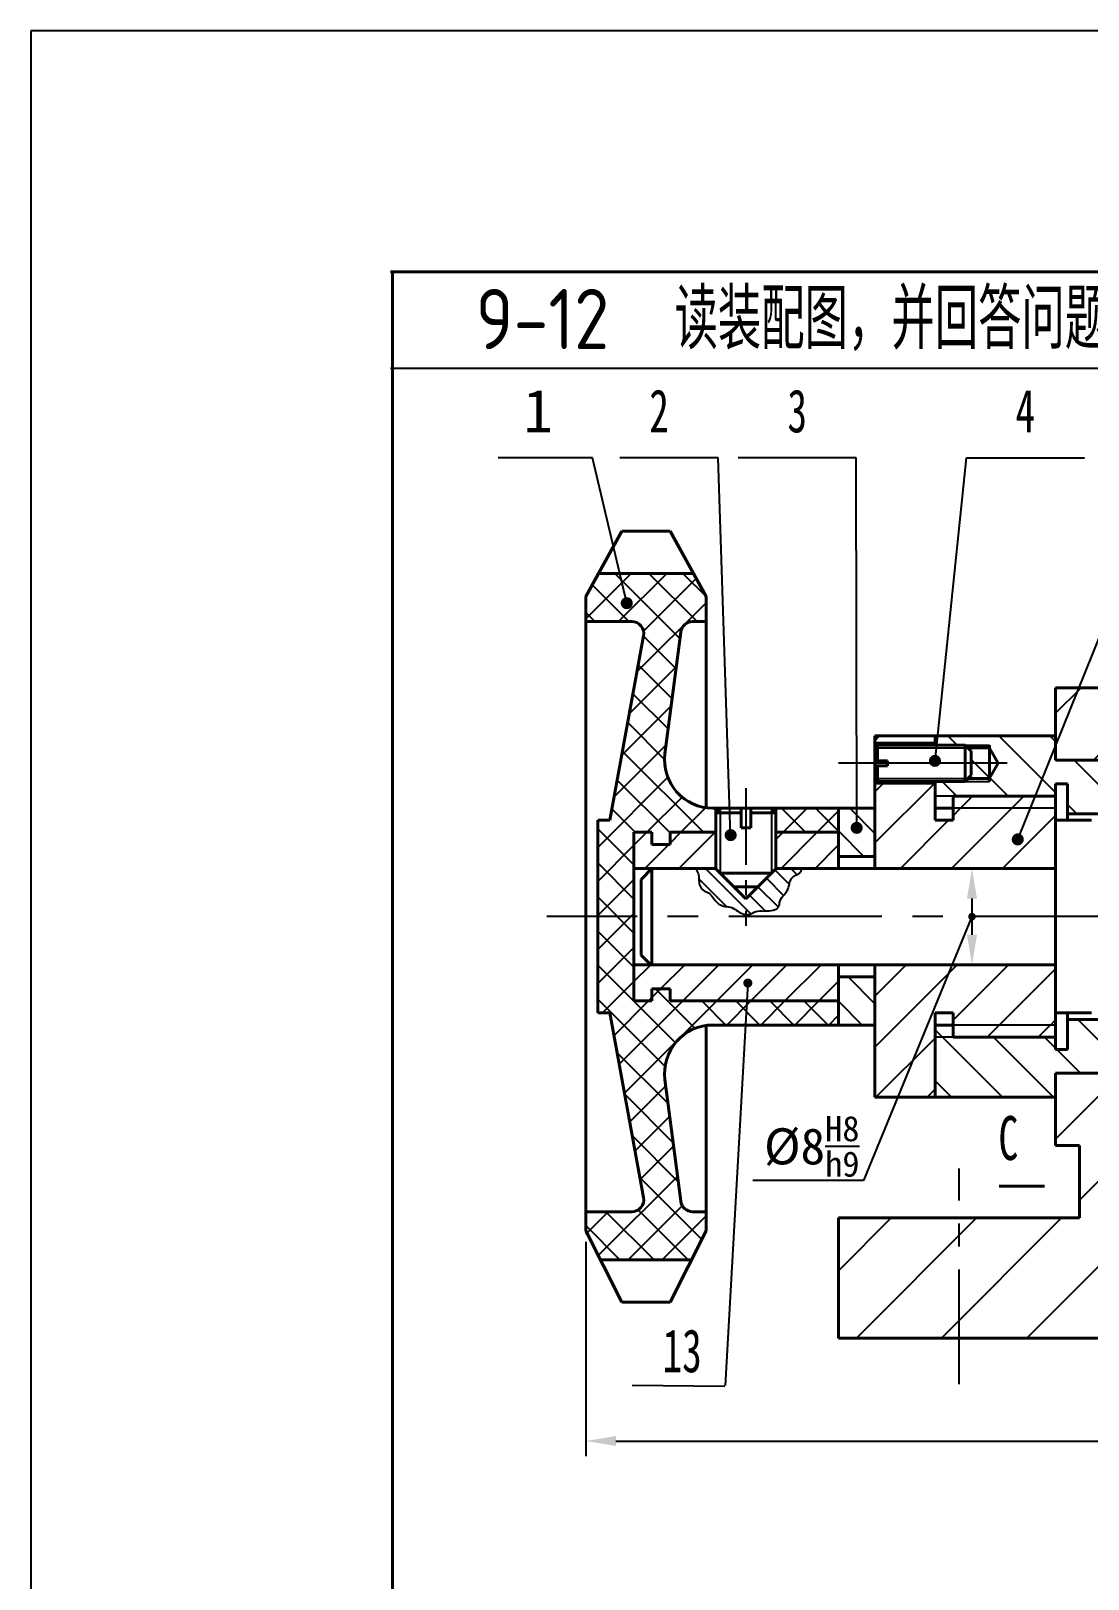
# Model space of a CAD drawing. Header units: millimetres. Extents: x 645 to 2308, y 762 to 2069.
# Drawn here: x 1049.2 to 1137, y 911.8 to 1040.3 of the extents above; entities that cross this region are included whole.
import ezdxf

# ---------------------------------------------------------------- set-up
doc = ezdxf.new("R2010")
doc.units = ezdxf.units.MM
doc.linetypes.add('CENTER', pattern=[50.8, 31.75, -6.35, 6.35, -6.35])
doc.linetypes.add('EB_DASHDOT', pattern=[39, 30, -3, 3, -3])
for name, color, linetype in [('3中心线层', 7, 'CENTER'), ('EbLayer1', 7, 'Continuous'), ('EbLayer2', 1, 'EB_DASHDOT'), ('EbLayer4', 7, 'Continuous'), ('EbLayer5', 3, 'Continuous'), ('EbLayer6', 4, 'Continuous'), ('尺寸标注', 250, 'Continuous'), ('文字', 7, 'Continuous'), ('细实线', 7, 'Continuous')]:
    doc.layers.add(name, color=color, linetype=linetype)
doc.layers.add('cu', color=250, linetype='Continuous', lineweight=40)
doc.layers.add('粗实线', color=7, linetype='Continuous', lineweight=40)
doc.styles.add('EB_TXT_STYLE0', font='', dxfattribs={"width": 0.667, "height": 3.5})
doc.styles.add('汉字', font='gbenor.shx', dxfattribs={"bigfont": 'gbcbig.shx'})
doc.styles.get('EB_TXT_STYLE0').set_extended_font_data('FangSong_GB2312')
doc.dimstyles.new('111', dxfattribs={"dimtxt": 3, "dimasz": 2.5, "dimexe": 1.25, "dimexo": 0.625, "dimgap": 1, "dimtad": 1, "dimdsep": 46, "dimtxsty": '汉字', "dimcen": 2.5, "dimadec": 0, "dimazin": 0, "dimtfac": 1, "dimtmove": 0, "dimatfit": 3, "dimfxl": 0, "dimarcsym": 0})

# ---------------------------------------------------------------- blocks, each defined once
blk = doc.blocks.new('EB_BLOCK43', base_point=(-54.3, 19.51))
at = {"layer": 'EbLayer6', "color": 0}
for p, q in [((-115.58, 66.55), (-113.46, 68.67)), ((-112.39, 62.67), (-106.39, 68.67)), ((-105.32, 62.67), (-99.32, 68.67)), ((-98.25, 62.67), (-92.25, 68.67)), ((-91.18, 62.67), (-85.58, 68.26)), ((-79.58, 67.19), (-78.11, 68.67)), ((-77.04, 62.67), (-71.04, 68.67)), ((-69.96, 62.67), (-63.96, 68.67)), ((-62.89, 62.67), (-56.89, 68.67)), ((-55.82, 62.67), (-49.82, 68.67)), ((-115.58, 31.19), (-110.11, 36.67)), ((-113.58, 26.12), (-103.04, 36.67)), ((-101.96, 30.67), (-95.96, 36.67)), ((-94.89, 30.67), (-88.89, 36.67)), ((-87.82, 30.67), (-81.82, 36.67)), ((-80.75, 30.67), (-74.75, 36.67)), ((-73.68, 30.67), (-67.68, 36.67)), ((-66.61, 30.67), (-60.61, 36.67)), ((-59.54, 30.67), (-53.54, 36.67)), ((-58.58, 24.55), (-49.58, 33.55)), ((-117.96, 14.67), (-106.58, 26.05)), ((-133.58, 20.26), (-129.18, 24.67)), ((-132.11, 14.67), (-122.11, 24.67)), ((-125.04, 14.67), (-115.04, 24.67)), ((-58.58, 17.48), (-51.4, 24.67)), ((-54.32, 14.67), (-44.32, 24.67)), ((-47.25, 14.67), (-37.25, 24.67)), ((-40.18, 14.67), (-31.58, 23.27)), ((-110.89, 14.67), (-106.58, 18.98)), ((-33.11, 14.67), (-31.58, 16.2))]:
    blk.add_line(p, q, dxfattribs=at)
blk = doc.blocks.new('EB_BLOCK38', base_point=(-131.71, 57.06))
at = {"layer": 'EbLayer6', "color": 0}
for p, q in [((-132.67, 58.67), (-130.58, 56.58)), ((-133.58, 56.76), (-131.5, 54.67)), ((-132.81, 44.67), (-130.58, 42.44)), ((-133.58, 42.61), (-131.64, 40.67))]:
    blk.add_line(p, q, dxfattribs=at)
blk = doc.blocks.new('EB_BLOCK37', base_point=(-117.89, 40.14))
at = {"layer": 'EbLayer6', "color": 0}
for p, q in [((-121.25, 39.67), (-120.25, 40.67)), ((-117.01, 39.67), (-116.01, 40.67))]:
    blk.add_line(p, q, dxfattribs=at)
blk = doc.blocks.new('EB_BLOCK29', base_point=(-96.13, 87.77))
at = {"layer": 'EbLayer1'}
blk.add_hatch(color=0, dxfattribs=at).paths.add_polyline_path([(-118.22, 56.07), (-118.23, 56.15), (-118.24, 56.23), (-118.27, 56.3), (-118.31, 56.37), (-118.37, 56.43), (-118.43, 56.48), (-118.49, 56.52), (-118.56, 56.55), (-118.64, 56.57), (-118.72, 56.57), (-118.8, 56.57), (-118.87, 56.55), (-118.95, 56.52), (-119.01, 56.48), (-119.07, 56.43), (-119.12, 56.37), (-119.16, 56.3), (-119.19, 56.23), (-119.21, 56.15), (-119.22, 56.07), (-119.21, 55.99), (-119.19, 55.92), (-119.16, 55.85), (-119.12, 55.78), (-119.07, 55.72), (-119.01, 55.67), (-118.95, 55.63), (-118.87, 55.6), (-118.8, 55.58), (-118.72, 55.57), (-118.64, 55.58), (-118.56, 55.6), (-118.49, 55.63), (-118.43, 55.67), (-118.37, 55.72), (-118.31, 55.78), (-118.27, 55.85), (-118.24, 55.92), (-118.23, 55.99)])
at = {"layer": 'EbLayer1', "color": 0}
for p, q in [((-118.72, 56.07), (-105.93, 87.77)), ((-105.93, 87.77), (-96.13, 87.77))]:
    blk.add_line(p, q, dxfattribs=at)
at = {"layer": 'EbLayer1', "color": 0, "insert": (-101.85, 93.45), "char_height": 3.5766, "attachment_point": 1, "style": 'EB_TXT_STYLE0'}
blk.add_mtext('\\f仿宋_GB2312;5', dxfattribs=at)
blk = doc.blocks.new('EB_BLOCK28', base_point=(-118.72, 56.07))
at = {"layer": 'EbLayer1', "color": 0}
blk.add_blockref('EB_BLOCK29', (-96.13, 87.77), dxfattribs=at)
blk = doc.blocks.new('EB_BLOCK25', base_point=(-113.18, 87.77))
at = {"layer": 'EbLayer1'}
blk.add_hatch(color=0, dxfattribs=at).paths.add_polyline_path([(-125.08, 62.6), (-125.09, 62.68), (-125.11, 62.75), (-125.14, 62.83), (-125.18, 62.89), (-125.23, 62.95), (-125.29, 63), (-125.36, 63.05), (-125.43, 63.08), (-125.51, 63.09), (-125.58, 63.1), (-125.66, 63.09), (-125.74, 63.08), (-125.81, 63.05), (-125.88, 63), (-125.94, 62.95), (-125.99, 62.89), (-126.03, 62.83), (-126.06, 62.75), (-126.08, 62.68), (-126.08, 62.6), (-126.08, 62.52), (-126.06, 62.45), (-126.03, 62.37), (-125.99, 62.31), (-125.94, 62.25), (-125.88, 62.2), (-125.81, 62.15), (-125.74, 62.12), (-125.66, 62.11), (-125.58, 62.1), (-125.51, 62.11), (-125.43, 62.12), (-125.36, 62.15), (-125.29, 62.2), (-125.23, 62.25), (-125.18, 62.31), (-125.14, 62.37), (-125.11, 62.45), (-125.09, 62.52)])
at = {"layer": 'EbLayer1', "color": 0}
for p, q in [((-125.58, 62.6), (-122.98, 87.77)), ((-122.98, 87.77), (-113.18, 87.77))]:
    blk.add_line(p, q, dxfattribs=at)
at = {"layer": 'EbLayer1', "color": 0, "insert": (-118.9, 93.45), "char_height": 3.5766, "attachment_point": 1, "style": 'EB_TXT_STYLE0'}
blk.add_mtext('\\f仿宋_GB2312;4', dxfattribs=at)
blk = doc.blocks.new('EB_BLOCK24', base_point=(-125.58, 62.6))
at = {"layer": 'EbLayer1', "color": 0}
blk.add_blockref('EB_BLOCK25', (-113.18, 87.77), dxfattribs=at)
blk = doc.blocks.new('EB_BLOCK23', base_point=(-141.92, 87.77))
at = {"layer": 'EbLayer1'}
blk.add_hatch(color=0, dxfattribs=at).paths.add_polyline_path([(-131.58, 57.04), (-131.59, 57.12), (-131.61, 57.19), (-131.64, 57.27), (-131.68, 57.33), (-131.73, 57.39), (-131.79, 57.44), (-131.86, 57.48), (-131.93, 57.51), (-132.01, 57.53), (-132.08, 57.54), (-132.16, 57.53), (-132.24, 57.51), (-132.31, 57.48), (-132.38, 57.44), (-132.44, 57.39), (-132.49, 57.33), (-132.53, 57.27), (-132.56, 57.19), (-132.58, 57.12), (-132.58, 57.04), (-132.58, 56.96), (-132.56, 56.88), (-132.53, 56.81), (-132.49, 56.75), (-132.44, 56.69), (-132.38, 56.63), (-132.31, 56.59), (-132.24, 56.56), (-132.16, 56.55), (-132.08, 56.54), (-132.01, 56.55), (-131.93, 56.56), (-131.86, 56.59), (-131.79, 56.63), (-131.73, 56.69), (-131.68, 56.75), (-131.64, 56.81), (-131.61, 56.88), (-131.59, 56.96)])
at = {"layer": 'EbLayer1', "color": 0}
for p, q in [((-132.12, 87.77), (-141.92, 87.77)), ((-132.08, 57.04), (-132.12, 87.77))]:
    blk.add_line(p, q, dxfattribs=at)
at = {"layer": 'EbLayer1', "color": 0, "insert": (-137.83, 93.45), "char_height": 3.5766, "attachment_point": 1, "style": 'EB_TXT_STYLE0'}
blk.add_mtext('\\f仿宋_GB2312;3', dxfattribs=at)
blk = doc.blocks.new('EB_BLOCK22', base_point=(-132.08, 57.04))
at = {"layer": 'EbLayer1', "color": 0}
blk.add_blockref('EB_BLOCK23', (-141.92, 87.77), dxfattribs=at)
blk = doc.blocks.new('*D273')
at = {"layer": 'Defpoints', "color": 0, "transparency": 16777216}
for p in [(1280.3, 958.25), (1095.3, 940.42), (1280.3, 923.24)]:
    blk.add_point(p, dxfattribs=at)
at = {"layer": '尺寸标注', "color": 0, "lineweight": -2, "transparency": 16777216}
for p, q in [((1280.3, 957.63), (1280.3, 921.99)), ((1095.3, 939.79), (1095.3, 921.99)), ((1097.8, 923.24), (1277.8, 923.24))]:
    blk.add_line(p, q, dxfattribs=at)
at = {"layer": '尺寸标注', "color": 0, "transparency": 16777216}
for points in [[(1097.8, 923.66), (1097.8, 922.83), (1095.3, 923.24)], [(1277.8, 923.66), (1277.8, 922.83), (1280.3, 923.24)]]:
    blk.add_solid(points, dxfattribs=at)
at = {"layer": '尺寸标注', "color": 0, "transparency": 16777216, "insert": (1186.17, 925.93), "char_height": 3, "attachment_point": 5, "style": '汉字'}
blk.add_mtext('190~210', dxfattribs=at)
blk = doc.blocks.new('_DotSmall')
at = {"color": 0, "linetype": 'ByBlock', "const_width": 0.5}
blk.add_lwpolyline([(-0.0625, 0, 1), (0.0625, 0, 1)], format="xyb", close=True, dxfattribs=at)

msp = doc.modelspace()

# ---------------------------------------------------------------- hatches: boundary and pattern name
at = {"layer": 'EbLayer1'}
for points in [[(1099.2061, 992.8061), (1099.2, 992.8844), (1099.1817, 992.9606), (1099.1516, 993.0331), (1099.1106, 993.1), (1099.0597, 993.1597), (1099, 993.2106), (1098.9331, 993.2516), (1098.8606, 993.2817), (1098.7843, 993.3), (1098.7061, 993.3061), (1098.6279, 993.3), (1098.5516, 993.2817), (1098.4791, 993.2516), (1098.4122, 993.2106), (1098.3526, 993.1597), (1098.3016, 993.1), (1098.2606, 993.0331), (1098.2306, 992.9606), (1098.2123, 992.8844), (1098.2061, 992.8061), (1098.2123, 992.7279), (1098.2306, 992.6516), (1098.2606, 992.5791), (1098.3016, 992.5122), (1098.3526, 992.4526), (1098.4122, 992.4016), (1098.4791, 992.3606), (1098.5516, 992.3306), (1098.6279, 992.3123), (1098.7061, 992.3061), (1098.7843, 992.3123), (1098.8606, 992.3306), (1098.9331, 992.3606), (1099, 992.4016), (1099.0597, 992.4526), (1099.1106, 992.5122), (1099.1516, 992.5791), (1099.1817, 992.6516), (1099.2, 992.7279)], [(1107.8314, 973.5476), (1107.8252, 973.6258), (1107.8069, 973.7021), (1107.7769, 973.7746), (1107.7359, 973.8415), (1107.6849, 973.9011), (1107.6253, 973.9521), (1107.5584, 973.9931), (1107.4859, 974.0231), (1107.4096, 974.0414), (1107.3314, 974.0476), (1107.2532, 974.0414), (1107.1769, 974.0231), (1107.1044, 973.9931), (1107.0375, 973.9521), (1106.9778, 973.9011), (1106.9269, 973.8415), (1106.8859, 973.7746), (1106.8559, 973.7021), (1106.8375, 973.6258), (1106.8314, 973.5476), (1106.8375, 973.4694), (1106.8559, 973.3931), (1106.8859, 973.3206), (1106.9269, 973.2537), (1106.9778, 973.194), (1107.0375, 973.1431), (1107.1044, 973.1021), (1107.1769, 973.0721), (1107.2532, 973.0537), (1107.3314, 973.0476), (1107.4096, 973.0537), (1107.4859, 973.0721), (1107.5584, 973.1021), (1107.6253, 973.1431), (1107.6849, 973.194), (1107.7359, 973.2537), (1107.7769, 973.3206), (1107.8069, 973.3931), (1107.8252, 973.4694)]]:
    msp.add_hatch(color=0, dxfattribs=at).paths.add_polyline_path(points)
at = {"layer": 'EbLayer4'}
msp.add_hatch(color=0, dxfattribs=at).paths.add_polyline_path([(1109.1318, 961.2666), (1109.1272, 961.3252), (1109.1135, 961.3824), (1109.091, 961.4368), (1109.0602, 961.487), (1109.022, 961.5317), (1108.9773, 961.5699), (1108.9271, 961.6007), (1108.8727, 961.6232), (1108.8155, 961.6369), (1108.7568, 961.6416), (1108.6982, 961.6369), (1108.641, 961.6232), (1108.5866, 961.6007), (1108.5364, 961.5699), (1108.4917, 961.5317), (1108.4535, 961.487), (1108.4227, 961.4368), (1108.4002, 961.3824), (1108.3865, 961.3252), (1108.3818, 961.2666), (1108.3865, 961.2079), (1108.4002, 961.1507), (1108.4227, 961.0963), (1108.4535, 961.0461), (1108.4917, 961.0014), (1108.5364, 960.9632), (1108.5866, 960.9324), (1108.641, 960.9099), (1108.6982, 960.8962), (1108.7568, 960.8916), (1108.8155, 960.8962), (1108.8727, 960.9099), (1108.9271, 960.9324), (1108.9773, 960.9632), (1109.022, 961.0014), (1109.0602, 961.0461), (1109.091, 961.0963), (1109.1135, 961.1507), (1109.1272, 961.2079)])

# ---------------------------------------------------------------- linework, layer by layer
at = {"layer": '3中心线层', "color": 7, "ltscale": 0.2}
msp.add_line((1108.5939, 977.4347), (1108.5939, 966.0146), dxfattribs=at)
at = {"layer": '3中心线层', "ltscale": 0.4}
msp.add_line((1140.1978, 966.7821), (1092.0676, 966.7821), dxfattribs=at)
at = {"layer": '3中心线层', "color": 7, "ltscale": 0.3}
msp.add_line((1126.2969, 927.9701), (1126.2969, 945.8665), dxfattribs=at)
at = {"layer": 'cu', "color": 7}
for p, q in [((1095.2969, 993.3547), (1098.2969, 998.7821)), ((1098.2969, 998.7821), (1102.2969, 998.7821)), ((1102.2969, 998.7821), (1105.2969, 993.3547)), ((1096.3623, 995.2821), (1104.2315, 995.2821)), ((1095.2969, 993.3547), (1095.2969, 966.7821)), ((1105.2969, 993.3547), (1105.2969, 975.82)), ((1095.2969, 991.2821), (1099.1151, 991.2821)), ((1104.1762, 991.2821), (1105.2969, 991.2821)), ((1097.3133, 974.7821), (1100.099, 990.1032)), ((1101.8791, 980.294), (1103.1844, 990.41)), ((1134.2969, 979.7821), (1134.2969, 985.7821)), ((1200.2969, 985.7821), (1134.2969, 985.7821)), ((1119.2969, 981.7821), (1119.2969, 970.7821)), ((1134.2969, 981.7821), (1119.2969, 981.7821)), ((1119.2969, 981.1786), (1124.2969, 981.1786)), ((1119.2969, 980.7884), (1119.5219, 981.0134)), ((1119.5219, 981.0134), (1119.5219, 979.7134)), ((1126.7969, 981.0134), (1119.5219, 981.0134)), ((1124.2969, 981.7821), (1124.2969, 981.0134)), ((1126.7969, 978.0134), (1126.7969, 981.0134)), ((1126.7969, 981.0134), (1127.2969, 980.5134)), ((1127.0219, 980.7884), (1128.8259, 980.7884)), ((1128.8259, 981.0134), (1128.8259, 979.5134)), ((1128.8259, 980.7634), (1129.5475, 979.5134)), ((1119.2969, 979.7134), (1120.3469, 979.7134)), ((1120.3469, 979.7134), (1120.3469, 979.3134)), ((1127.2969, 978.5134), (1127.2969, 980.5134)), ((1128.8259, 978.2634), (1129.5475, 979.5134)), ((1128.8259, 978.0134), (1128.8259, 979.5134)), ((1165.2969, 979.7821), (1134.2969, 979.7821)), ((1120.3469, 979.3134), (1119.2969, 979.3134)), ((1119.2969, 978.2384), (1119.5219, 978.0134)), ((1119.5219, 979.3134), (1119.5219, 978.0134)), ((1126.7969, 978.0134), (1127.2969, 978.5134)), ((1127.0219, 978.2384), (1128.8259, 978.2384)), ((1119.2969, 977.8481), (1124.2969, 977.8481)), ((1119.5219, 978.0134), (1126.7969, 978.0134)), ((1124.2969, 978.0134), (1124.2969, 974.7821)), ((1134.2969, 966.7821), (1134.2969, 977.8131)), ((1134.2969, 977.8131), (1135.2969, 977.8131)), ((1135.2969, 977.8131), (1135.2969, 974.7821)), ((1105.8462, 975.7821), (1119.2969, 975.7821)), ((1106.0939, 975.7821), (1106.0939, 970.7628)), ((1106.4689, 975.7821), (1106.0939, 975.4071)), ((1108.1939, 974.1521), (1108.1939, 975.7821)), ((1108.9939, 975.7821), (1108.9939, 974.1521)), ((1110.7189, 975.7821), (1111.0939, 975.4071)), ((1111.0939, 970.7628), (1111.0939, 975.7821)), ((1116.2969, 975.7821), (1116.2969, 970.7821)), ((1125.7969, 975.7821), (1124.2969, 975.7821)), ((1125.7969, 976.7821), (1125.7969, 974.7821)), ((1134.2969, 976.7821), (1125.7969, 976.7821)), ((1096.2969, 974.7821), (1097.3133, 974.7821)), ((1096.2969, 974.7821), (1096.2969, 966.7821)), ((1106.0939, 975.4071), (1108.1939, 975.4071)), ((1111.0939, 975.4071), (1108.9939, 975.4071)), ((1125.7969, 974.7821), (1124.2969, 974.7821)), ((1134.2969, 974.7821), (1137.2969, 974.7821)), ((1135.2969, 975.3131), (1249.2969, 975.3131)), ((1099.2969, 973.7821), (1100.7969, 973.7821)), ((1099.2969, 973.7821), (1099.2969, 966.7821)), ((1100.7969, 973.7821), (1100.7969, 972.7821)), ((1102.2969, 973.7821), (1106.0939, 973.7821)), ((1102.2969, 973.7821), (1102.2969, 972.7821)), ((1108.9939, 974.1521), (1108.1939, 974.1521)), ((1111.0939, 973.7821), (1116.2969, 973.7821)), ((1100.7969, 972.7821), (1102.2969, 972.7821)), ((1119.2969, 971.7821), (1116.2969, 971.7821)), ((1106.0939, 970.7821), (1099.2969, 970.7821)), ((1100.7969, 970.7821), (1099.8884, 969.8735)), ((1100.7969, 970.7821), (1100.7969, 966.7821)), ((1106.0746, 970.7821), (1108.5939, 968.2628)), ((1111.1131, 970.7821), (1108.5939, 968.2628)), ((1134.2969, 970.7821), (1111.0939, 970.7821)), ((1099.8884, 969.8735), (1099.8884, 963.5844)), ((1110.7189, 970.3878), (1106.4689, 970.3878)), ((1107.592, 969.2647), (1109.5958, 969.2647)), ((1095.2969, 940.6869), (1095.2969, 966.7821)), ((1096.2969, 958.7821), (1096.2969, 966.7821)), ((1099.2969, 959.7821), (1099.2969, 966.7821)), ((1100.7969, 962.7821), (1100.7969, 966.7821)), ((1134.2969, 966.7821), (1134.2969, 955.751)), ((1134.2969, 962.7821), (1099.2969, 962.7821)), ((1100.6907, 962.7821), (1099.8884, 963.5844)), ((1116.2969, 957.7821), (1116.2969, 962.7821)), ((1119.2969, 951.7821), (1119.2969, 962.7821)), ((1119.2969, 961.7821), (1116.2969, 961.7821)), ((1100.7969, 959.7821), (1100.7969, 960.7821)), ((1100.7969, 960.7821), (1102.2969, 960.7821)), ((1102.2969, 959.7821), (1102.2969, 960.7821)), ((1099.2969, 959.7821), (1100.7969, 959.7821)), ((1102.2969, 959.7821), (1116.2969, 959.7821)), ((1096.2969, 958.7821), (1097.3133, 958.7821)), ((1097.3133, 958.7821), (1100.099, 943.461)), ((1105.2969, 940.6869), (1105.2969, 957.7442)), ((1105.8462, 957.7821), (1119.2969, 957.7821)), ((1125.7969, 958.7821), (1124.2969, 958.7821)), ((1124.2969, 951.7821), (1124.2969, 958.7821)), ((1125.7969, 957.7821), (1124.2969, 957.7821)), ((1125.7969, 956.7821), (1125.7969, 958.7821)), ((1134.2969, 958.7821), (1137.2969, 958.7821)), ((1135.2969, 955.751), (1135.2969, 958.7821)), ((1135.2969, 958.251), (1201.2969, 958.251)), ((1134.2969, 956.7821), (1125.7969, 956.7821)), ((1134.2969, 955.751), (1135.2969, 955.751)), ((1200.2969, 953.7821), (1134.2969, 953.7821)), ((1134.2969, 947.7821), (1134.2969, 953.7821)), ((1101.8791, 953.2702), (1103.1844, 943.1541)), ((1134.2969, 951.7821), (1119.2969, 951.7821)), ((1136.2969, 947.7821), (1134.2969, 947.7821)), ((1136.2969, 941.7821), (1136.2969, 947.7821)), ((1129.6319, 944.4146), (1133.3843, 944.4146)), ((1095.2969, 942.2821), (1099.1151, 942.2821)), ((1104.1762, 942.2821), (1105.2969, 942.2821)), ((1116.2969, 931.7821), (1116.2969, 941.7821)), ((1136.2969, 941.7821), (1116.2969, 941.7821)), ((1095.2969, 940.6869), (1098.2969, 934.7821)), ((1105.2969, 940.6869), (1102.2969, 934.7821)), ((1096.5187, 938.2821), (1104.0751, 938.2821)), ((1098.2969, 934.7821), (1102.2969, 934.7821)), ((1116.2969, 931.7821), (1143.2969, 931.7821))]:
    msp.add_line(p, q, dxfattribs=at)
for centre, radius, start, end in [((1099.1151, 990.2821), 1, 349.695154, 90), ((1104.1762, 990.2821), 1, 90, 172.647621), ((1105.8462, 979.7821), 4, 172.647621, 270), ((1105.8462, 953.7821), 4, 90, 187.352379), ((1099.1151, 943.2821), 1, 270, 10.304846), ((1104.1762, 943.2821), 1, 187.352379, 270)]:
    msp.add_arc(centre, radius, start, end, dxfattribs=at)
at = {"layer": 'EbLayer1', "color": 0}
for p, q in [((1095.8531, 1004.8796), (1088.0396, 1004.8796)), ((1098.7061, 992.8061), (1095.8531, 1004.8796)), ((1106.2962, 1004.8796), (1098.1354, 1004.8796)), ((1107.3314, 973.5476), (1106.2962, 1004.8796))]:
    msp.add_line(p, q, dxfattribs=at)
at = {"layer": 'EbLayer1', "color": 7}
for p, q in [((1119.2969, 980.7884), (1119.2969, 979.7134)), ((1119.2969, 979.3134), (1119.2969, 978.2384)), ((1106.4689, 975.7821), (1108.1939, 975.7821)), ((1108.9939, 975.7821), (1110.7189, 975.7821)), ((1100.7969, 973.7821), (1100.7969, 972.7821)), ((1100.7969, 959.7821), (1100.7969, 960.7821))]:
    msp.add_line(p, q, dxfattribs=at)
at = {"layer": 'EbLayer2', "color": 7}
msp.add_line((1130.2969, 979.5134), (1116.2969, 979.5134), dxfattribs=at)
at = {"layer": 'EbLayer4', "color": 7}
for p, q in [((1119.2969, 980.7884), (1127.0219, 980.7884)), ((1126.7969, 981.0134), (1128.8259, 981.0134)), ((1119.2969, 978.2384), (1127.0219, 978.2384)), ((1126.7969, 978.0134), (1128.8259, 978.0134)), ((1106.4689, 975.7821), (1106.4689, 970.3878)), ((1110.7189, 975.7821), (1110.7189, 970.3878)), ((1125.7969, 976.7821), (1124.2969, 976.7821)), ((1134.2969, 975.7821), (1125.7969, 975.7821)), ((1134.2969, 957.7821), (1125.7969, 957.7821)), ((1125.7969, 956.7821), (1124.2969, 956.7821))]:
    msp.add_line(p, q, dxfattribs=at)
at = {"layer": 'EbLayer4', "color": 0}
for p, q in [((1108.7568, 961.2666), (1106.8626, 927.8449)), ((1106.8585, 927.7741), (1099.1423, 927.8449))]:
    msp.add_line(p, q, dxfattribs=at)
at = {"layer": 'EbLayer4', "color": 7, "start_tangent": (0.67421457, -0.73853552), "end_tangent": (0.24401422, 0.96977165)}
msp.add_spline([(1104.3828, 970.7821), (1104.6333, 970.3713), (1104.695, 969.8941), (1104.7567, 969.417), (1105.0071, 969.0062), (1105.503, 968.7474), (1105.8761, 968.3307), (1106.2492, 967.914), (1106.7451, 967.6552), (1107.3011, 967.5771), (1107.7945, 967.309), (1108.2879, 967.0409), (1108.8439, 966.9628), (1109.4312, 967.2025), (1110.0639, 967.2474), (1110.6967, 967.2924), (1111.284, 967.5321), (1111.4333, 968.1045), (1111.7648, 968.5946), (1112.0964, 969.0846), (1112.2457, 969.6571), (1112.4245, 970.0052), (1112.7519, 970.2196), (1113.0793, 970.4339), (1113.2581, 970.7821)], degree=3, dxfattribs=at)
at = {"layer": 'EbLayer6', "color": 7}
for p, q in [((1095.2969, 991.4989), (1099.0801, 995.2821)), ((1097.7127, 995.2821), (1103.1158, 989.8789)), ((1098.0249, 991.2821), (1102.0249, 995.2821)), ((1100.0968, 990.4724), (1104.4718, 994.8474)), ((1100.5411, 995.2821), (1104.5411, 991.2821)), ((1103.3695, 995.2821), (1105.2969, 993.3547)), ((1095.8361, 994.3302), (1098.8843, 991.2821)), ((1099.5529, 987.1001), (1105.2969, 992.8441)), ((1095.2969, 992.041), (1096.0558, 991.2821)), ((1101.7127, 991.2821), (1103.1158, 989.8789)), ((1100.0934, 990.0729), (1102.7926, 987.3737)), ((1100.0934, 990.0729), (1102.7926, 987.3737)), ((1098.9244, 983.6432), (1102.813, 987.5317)), ((1099.6583, 987.6796), (1102.4694, 984.8685)), ((1099.6583, 987.6796), (1102.4694, 984.8685)), ((1099.2232, 985.2863), (1102.1461, 982.3634)), ((1099.2232, 985.2863), (1102.1461, 982.3634)), ((1098.2959, 980.1862), (1102.394, 984.2843)), ((1098.788, 982.893), (1101.8465, 979.8345)), ((1098.788, 982.893), (1101.8465, 979.8345)), ((1097.6673, 976.7292), (1101.9749, 981.0368)), ((1119.2969, 981.3882), (1119.6907, 981.7821)), ((1125.3548, 981.7821), (1126.1235, 981.0134)), ((1129.5975, 981.7821), (1134.2969, 977.0826)), ((1133.8401, 981.7821), (1134.2969, 981.3253)), ((1098.3529, 980.4997), (1105.0705, 973.7821)), ((1098.3529, 980.4997), (1105.0705, 973.7821)), ((1127.2969, 979.84), (1130.3548, 976.7821)), ((1135.8401, 979.7821), (1140.3091, 975.3131)), ((1096.2969, 972.5304), (1102.1128, 978.3462)), ((1097.9177, 978.1065), (1102.2969, 973.7273)), ((1097.9177, 978.1065), (1102.2969, 973.7273)), ((1119.2969, 977.1456), (1120.1647, 978.0134)), ((1119.2969, 972.903), (1124.2969, 977.903)), ((1124.8809, 978.0134), (1126.1122, 976.7821)), ((1097.4826, 975.7132), (1099.4137, 973.7821)), ((1097.4826, 975.7132), (1099.4137, 973.7821)), ((1100.377, 973.7821), (1103.2957, 976.7007)), ((1103.2054, 973.7821), (1105.2501, 975.8267)), ((1105.899, 975.7821), (1106.1839, 975.4971)), ((1110.7906, 975.7104), (1110.8623, 975.7821)), ((1111.5558, 975.7821), (1113.5558, 973.7821)), ((1111.5558, 975.7821), (1113.5558, 973.7821)), ((1111.6907, 973.7821), (1113.6907, 975.7821)), ((1114.3843, 975.7821), (1116.2969, 973.8694)), ((1114.3843, 975.7821), (1116.2969, 973.8694)), ((1114.5192, 973.7821), (1116.2969, 975.5598)), ((1125.6613, 970.7821), (1130.6613, 975.7821)), ((1125.7969, 975.1603), (1126.4186, 975.7821)), ((1126.4186, 975.7821), (1127.4186, 976.7821)), ((1130.6613, 975.7821), (1131.6613, 976.7821)), ((1135.2969, 976.0826), (1136.0664, 975.3131)), ((1121.4186, 970.7821), (1125.4186, 974.7821)), ((1129.9039, 970.7821), (1134.2969, 975.175)), ((1096.2969, 974.0704), (1099.2969, 971.0704)), ((1096.2969, 974.0704), (1099.2969, 971.0704)), ((1099.2969, 972.702), (1100.377, 973.7821)), ((1102.2969, 972.8735), (1103.2054, 973.7821)), ((1103.0339, 970.7821), (1106.0339, 973.7821)), ((1106.0339, 973.7821), (1106.0939, 973.8421)), ((1110.7189, 973.7906), (1110.7274, 973.7821)), ((1111.0939, 973.1852), (1111.6907, 973.7821)), ((1111.5192, 970.7821), (1114.5192, 973.7821)), ((1096.2969, 969.702), (1099.2969, 972.702)), ((1100.2054, 970.7821), (1102.2054, 972.7821)), ((1102.2054, 972.7821), (1102.2969, 972.8735)), ((1114.3476, 970.7821), (1116.2969, 972.7314)), ((1096.2969, 971.242), (1099.2969, 968.242)), ((1096.2969, 971.242), (1099.2969, 968.242)), ((1134.1466, 970.7821), (1134.2969, 970.9324)), ((1096.2969, 966.8735), (1099.2969, 969.8735)), ((1096.2969, 968.4136), (1097.9284, 966.7821)), ((1096.2969, 968.4136), (1099.2969, 965.4136)), ((1096.2969, 964.0451), (1099.2969, 967.0451)), ((1096.2969, 965.5851), (1099.2969, 962.5851)), ((1096.2969, 961.2167), (1099.2969, 964.2167)), ((1096.2969, 961.2167), (1097.8623, 962.7821)), ((1096.2969, 962.7567), (1102.7451, 956.3085)), ((1096.2969, 962.7567), (1102.7451, 956.3085)), ((1099.1, 962.7821), (1099.2969, 962.5851)), ((1099.2969, 961.3882), (1100.6907, 962.7821)), ((1101.5192, 960.7821), (1103.5192, 962.7821)), ((1103.3476, 959.7821), (1106.3476, 962.7821)), ((1106.176, 959.7821), (1109.176, 962.7821)), ((1109.0044, 959.7821), (1112.0044, 962.7821)), ((1111.8329, 959.7821), (1114.8329, 962.7821)), ((1119.2969, 955.9324), (1126.1466, 962.7821)), ((1119.2969, 960.175), (1121.9039, 962.7821)), ((1125.7969, 958.1898), (1130.3892, 962.7821)), ((1114.6613, 959.7821), (1116.2969, 961.4177)), ((1129.6319, 957.7821), (1134.2969, 962.4471)), ((1096.6907, 958.7821), (1099.2969, 961.3882)), ((1096.6907, 958.7821), (1099.2969, 961.3882)), ((1100.7969, 960.0598), (1101.5192, 960.7821)), ((1100.7969, 960.0598), (1101.5192, 960.7821)), ((1101.1, 960.7821), (1104.3788, 957.5032)), ((1101.1, 960.7821), (1104.3788, 957.5032)), ((1096.2969, 959.9283), (1101.8853, 954.3399)), ((1096.2969, 959.9283), (1101.8853, 954.3399)), ((1097.6527, 956.9156), (1100.5192, 959.7821)), ((1097.6527, 956.9156), (1100.5192, 959.7821)), ((1098.0878, 954.5223), (1103.3476, 959.7821)), ((1098.0878, 954.5223), (1103.3476, 959.7821)), ((1098.5229, 952.129), (1106.176, 959.7821)), ((1098.5229, 952.129), (1106.176, 959.7821)), ((1100.5192, 959.7821), (1100.7969, 960.0598)), ((1104.9284, 959.7821), (1106.9284, 957.7821)), ((1104.9284, 959.7821), (1106.9284, 957.7821)), ((1107.0044, 957.7821), (1109.0044, 959.7821)), ((1107.0044, 957.7821), (1109.0044, 959.7821)), ((1107.7568, 959.7821), (1109.7568, 957.7821)), ((1107.7568, 959.7821), (1109.7568, 957.7821)), ((1109.8329, 957.7821), (1111.8329, 959.7821)), ((1109.8329, 957.7821), (1111.8329, 959.7821)), ((1110.5853, 959.7821), (1112.5853, 957.7821)), ((1110.5853, 959.7821), (1112.5853, 957.7821)), ((1112.6613, 957.7821), (1114.6613, 959.7821)), ((1112.6613, 957.7821), (1114.6613, 959.7821)), ((1113.4137, 959.7821), (1115.4137, 957.7821)), ((1113.4137, 959.7821), (1115.4137, 957.7821)), ((1116.2421, 959.7821), (1116.2969, 959.7273)), ((1116.2421, 959.7821), (1116.2969, 959.7273)), ((1115.4897, 957.7821), (1116.2969, 958.5893)), ((1115.4897, 957.7821), (1116.2969, 958.5893)), ((1133.8745, 957.7821), (1134.2969, 958.2045)), ((1136.1579, 958.251), (1140.6269, 953.7821)), ((1119.3892, 951.7821), (1124.2969, 956.6898)), ((1124.2969, 957.3841), (1129.899, 951.7821)), ((1129.1416, 956.7821), (1134.1416, 951.7821)), ((1133.3843, 956.7821), (1134.2969, 955.8694)), ((1097.913, 955.4838), (1102.1387, 951.2581)), ((1097.913, 955.4838), (1102.1387, 951.2581)), ((1134.4153, 955.751), (1136.3843, 953.7821)), ((1098.9581, 949.7357), (1101.9492, 952.7268)), ((1098.9581, 949.7357), (1101.9492, 952.7268)), ((1123.6319, 951.7821), (1124.2969, 952.4471)), ((1124.2969, 953.1415), (1125.6563, 951.7821)), ((1098.5415, 952.0268), (1102.5577, 948.0106)), ((1098.5415, 952.0268), (1102.5577, 948.0106)), ((1099.3932, 947.3424), (1102.2724, 950.2216)), ((1099.3932, 947.3424), (1102.2724, 950.2216)), ((1099.1701, 948.5698), (1102.9768, 944.7631)), ((1099.1701, 948.5698), (1102.9768, 944.7631)), ((1099.8284, 944.9491), (1102.5957, 947.7165)), ((1099.8284, 944.9491), (1102.5957, 947.7165)), ((1096.3405, 938.6328), (1102.9189, 945.2113)), ((1099.7986, 945.1129), (1104.9356, 939.9758)), ((1099.7986, 945.1129), (1102.6294, 942.2821)), ((1099.9897, 942.2821), (1102.9189, 945.2113)), ((1095.2969, 940.4177), (1097.1613, 942.2821)), ((1096.9726, 942.2821), (1100.9726, 938.2821)), ((1098.8181, 938.2821), (1103.3131, 942.777)), ((1099.6475, 942.4356), (1103.801, 938.2821)), ((1099.6475, 942.4356), (1099.801, 942.2821)), ((1102.8181, 942.2821), (1103.3131, 942.777)), ((1095.2969, 941.1293), (1098.1441, 938.2821)), ((1101.6466, 938.2821), (1105.2969, 941.9324)), ((1095.2969, 938.3009), (1095.3157, 938.2821))]:
    msp.add_line(p, q, dxfattribs=at)
at = {"layer": 'EbLayer6', "color": 0}
for p, q in [((1105.2421, 970.7821), (1108.5939, 967.4303)), ((1111.006, 970.675), (1112.1998, 969.4812)), ((1112.3132, 970.7821), (1112.8267, 970.2685)), ((1104.6919, 969.9181), (1106.9891, 967.6209)), ((1109.5918, 969.2608), (1111.2915, 967.5611)), ((1110.2989, 969.9679), (1111.7275, 968.5393)), ((1108.8847, 968.5537), (1110.1825, 967.2559)), ((1108.5939, 967.4303), (1108.9983, 967.0259))]:
    msp.add_line(p, q, dxfattribs=at)
at = {"layer": '尺寸标注', "ltscale": 0.4}
for p, q in [((1125.0363, 970.7821), (1121.1915, 970.7821)), ((1127.3649, 968.2821), (1127.3649, 965.2821)), ((1125.0363, 962.7821), (1121.1915, 962.7821)), ((1115.8488, 944.8614), (1109.1634, 944.8614))]:
    msp.add_line(p, q, dxfattribs=at)
for points in [[(1126.9482, 968.2821), (1127.7815, 968.2821), (1127.3649, 970.7821)], [(1126.9482, 965.2821), (1127.7815, 965.2821), (1127.3649, 962.7821)]]:
    msp.add_solid(points, dxfattribs=at)
at = {"layer": '粗实线', "color": 7}
for p, q in [((1404.2454, 1020.3145), (1079.0787, 1020.3145)), ((1079.2454, 1020.3145), (1079.2454, 792.3145))]:
    msp.add_line(p, q, dxfattribs=at)
at = {"layer": '细实线', "color": 7}
for p, q in [((1421.2454, 1040.3145), (1049.2454, 1040.3145)), ((1049.2454, 1040.3145), (1049.2454, 775.3145)), ((1079.0787, 1012.3145), (1404.2454, 1012.3145))]:
    msp.add_line(p, q, dxfattribs=at)

# ---------------------------------------------------------------- block references
at = {"layer": 'EbLayer1', "color": 7}
for name, p in [('EB_BLOCK22', (1117.7969, 974.1521)), ('EB_BLOCK24', (1124.2969, 979.7134)), ('EB_BLOCK28', (1131.1613, 973.1852))]:
    msp.add_blockref(name, p, dxfattribs=at)
at = {"layer": 'EbLayer6', "color": 7}
for name, p in [('EB_BLOCK43', (1195.5763, 936.6271)), ('EB_BLOCK38', (1118.1735, 974.1721)), ('EB_BLOCK37', (1131.9867, 957.2493))]:
    msp.add_blockref(name, p, dxfattribs=at)

# ---------------------------------------------------------------- texts
at = {"layer": 'EbLayer1', "color": 0, "char_height": 3.576642, "attachment_point": 1}
for s, insert, style in [('\\f仿宋_GB2312;1', (1090.136, 1010.5605), '汉字'), ('\\f仿宋_GB2312;2', (1100.5791, 1010.5605), 'EB_TXT_STYLE0')]:
    msp.add_mtext(s, dxfattribs=dict(at, insert=insert, style=style))
at = {"layer": 'EbLayer4', "color": 0, "insert": (1101.6826, 932.5286), "char_height": 3.576642, "attachment_point": 1, "style": 'EB_TXT_STYLE0'}
msp.add_mtext('\\f仿宋_GB2312;13', dxfattribs=at)
at = {"layer": 'EbLayer5', "color": 7, "insert": (1129.5555, 950.2235), "char_height": 3.649635, "attachment_point": 1, "style": 'EB_TXT_STYLE0'}
msp.add_mtext('\\f仿宋_GB2312;C', dxfattribs=at)
at = {"layer": '尺寸标注', "ltscale": 0.4, "insert": (1114.0667, 947.7108), "char_height": 3, "attachment_point": 5}
msp.add_mtext('\\A1;%%c8{\\H0.7x;\\SH8/h9;}', dxfattribs=at)
at = {"layer": '文字', "color": 7, "insert": (1080.7454, 1016.3145), "char_height": 5, "width": 313.5, "attachment_point": 4, "style": '汉字'}
msp.add_mtext('  9-12  读装配图，并回答问题（八）', dxfattribs=at)

# ---------------------------------------------------------------- dimensions: what is measured, and where the dimension line sits
at = {"layer": '尺寸标注', "ltscale": 0.4}
dim = msp.add_linear_dim(base=(1280.2969, 923.2438), p1=(1095.2969, 940.4177), p2=(1280.2969, 958.251), text='190~210', dimstyle='111', override={"dimldrblk": 'DotSmall'}, dxfattribs=at)
dim.commit()
dim.dimension.update_dxf_attribs({"geometry": '*D273', "text_midpoint": (1186.1686, 923.2438), "dimtype": 160})

# ---------------------------------------------------------------- leaders
msp.add_leader([(1127.3649, 966.7821), (1118.3488, 944.8614), (1115.8488, 944.8614)], dimstyle='111', override={"dimgap": 0.625, "dimtad": 1, "dimldrblk": 'DotSmall'}, dxfattribs=at)

doc.saveas('drawing.dxf')
